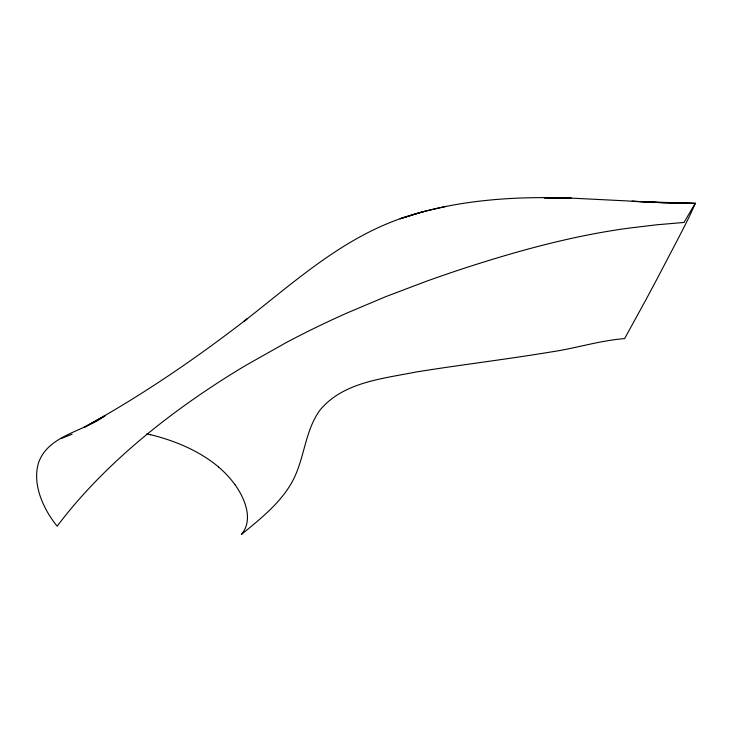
<?xml version="1.0" encoding="UTF-8"?>
<svg xmlns="http://www.w3.org/2000/svg" width="732" height="732" viewBox="0 0 732 732"><rect width="100%" height="100%" fill="white"/><g stroke="black" fill="none" stroke-linecap="round" stroke-linejoin="round"><path stroke-width="1.1" d="M695.308 203.24L683.999 222.455L656.906 224.779L627.663 228.274A385.389 204.228 -11.8 0 0 595.628 233.481C552.633 241.487 510.46 253.373 468.855 266.75A783.313 415.09 -11.8 0 0 426.701 281.152L385.974 296.57L347.737 312.683A638.725 338.468 -11.8 0 0 286.13 342.622L245.44 365.579A712.337 377.483 -11.8 0 0 151.314 430.809A692.884 367.171 -11.8 0 0 57.142 526.207A96.716 73.356 31.7 0 1 47.726 512.601C39.281 497.906 33.562 480.009 38.412 463.155C48.001 434.854 84.153 431.679 105.262 415.547L83.951 427.387C141.194 395.911 195.288 358.964 246.931 319.015L244.085 321.266C293.148 283.01 340.545 239.666 400.258 218.694C454.746 199.973 513.068 196.103 570.283 198.07L663.796 202.764L695.4 203.405L632.119 201.327L663.796 202.764M60.939 438.624L72.12 434.204M423.261 211.64L400.258 218.694L423.261 211.64L422.016 211.932L445.971 206.415M571.344 198.061L544.306 197.823L570.283 198.07M664.244 202.773L695.4 203.405L689.215 216.809A144.003 2.654 -61.7 0 1 684.173 226.865A149.108 2.745 -61.7 0 1 679.452 236.107L657.153 278.736A82.478 1.519 -61.7 0 1 650.236 291.702A83.549 1.537 -61.7 0 1 645.615 300.303L624.616 338.614C599.691 340.545 575.718 348.35 551.031 351.955C506.251 359.385 461.16 364.756 416.334 371.957C382.854 378.7 343.07 381.994 319.866 410.249C304.722 431.267 304.603 458.635 292.544 481.098A179.377 95.059 -11.8 0 1 284.538 493.542C272.496 509.417 256.749 521.87 241.468 534.452C253.812 519.555 244.79 498.364 234.99 484.657M150.618 434.698C175.058 440.746 199.049 450.702 218.539 466.934M218.502 466.961A82.341 59.85 28.9 0 1 234.945 484.666M146.684 433.911A167.838 124.422 29 0 1 150.609 434.817"/></g></svg>
